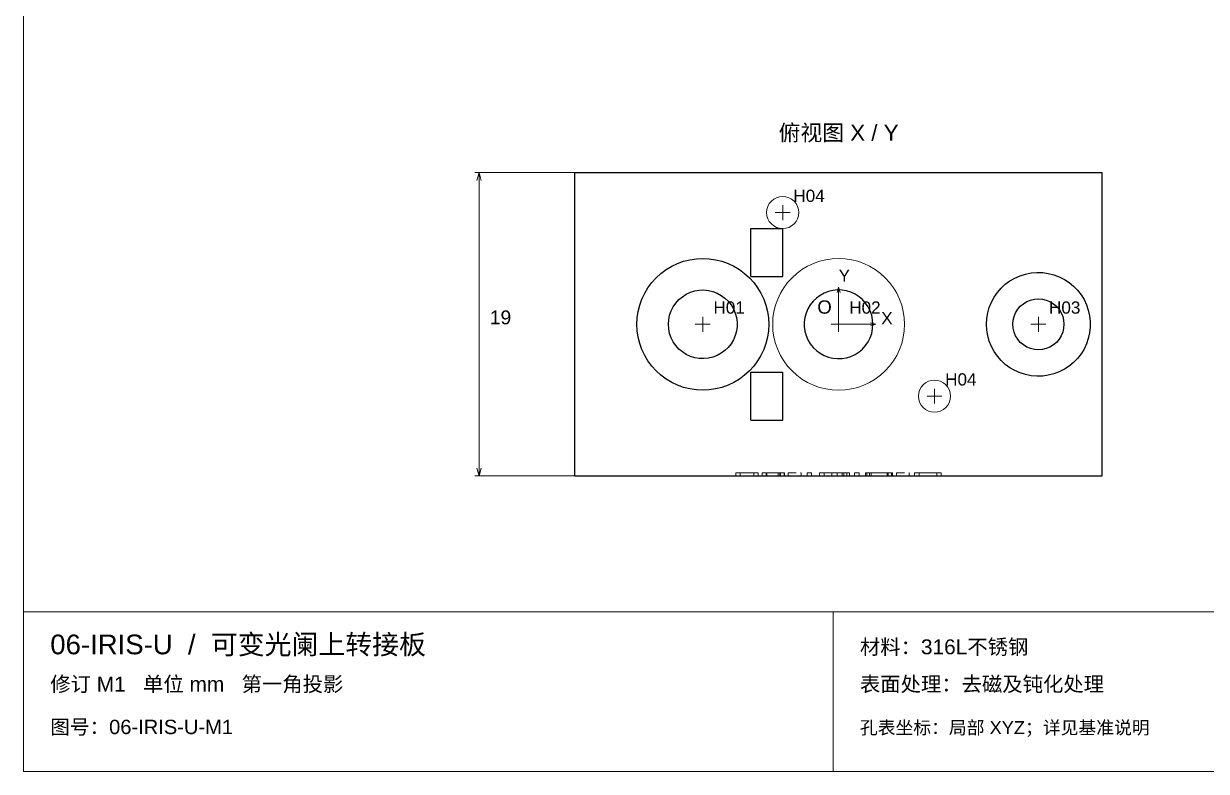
# Paper-space layout '01_三视图' of a CAD drawing. Header units: millimetres. Extents: x 8 to 451, y 8 to 289.
# Drawn here: x 8 to 230, y 8 to 148.5 of the extents above; entities that cross this region are included whole.
import ezdxf
from ezdxf.enums import TextEntityAlignment as Align

# ---------------------------------------------------------------- set-up
doc = ezdxf.new("R2010")
doc.units = ezdxf.units.MM
doc.linetypes.add('WP_HIDDEN', pattern=[2.3, 1.5, -0.8])
for name, color, linetype, lineweight in [('ANNOTATIONS', 7, 'CONTINUOUS', 18), ('HIDDEN', 7, 'WP_HIDDEN', 13), ('VISIBLE', 7, 'CONTINUOUS', 25)]:
    doc.layers.add(name, color=color, linetype=linetype, lineweight=lineweight)
doc.styles.add('CJK', font='Arial Unicode.ttf')

psp = doc.layouts.new('01_三视图')

# ---------------------------------------------------------------- linework, layer by layer
at = {"layer": 'ANNOTATIONS'}
for p, q in [((8, 289), (8, 8)), ((111.5, 120.5), (92.7, 120.5)), ((93.5, 120.5), (93.08, 119)), ((93.5, 63.5), (93.5, 120.5)), ((93.5, 120.5), (93.92, 119)), ((150.5, 111.6), (150.5, 114.4)), ((149.1, 113), (151.9, 113)), ((161, 99), (160.72, 98)), ((161, 92), (161, 99)), ((161, 99), (161.28, 98)), ((135.5, 90.6), (135.5, 93.4)), ((161, 90.6), (161, 93.4)), ((198.5, 90.6), (198.5, 93.4)), ((134.1, 92), (136.9, 92)), ((159.6, 92), (162.4, 92)), ((160, 92), (162, 92)), ((161, 91), (161, 93)), ((161, 92), (168, 92)), ((168, 92), (167, 92.28)), ((168, 92), (167, 91.72)), ((197.1, 92), (199.9, 92)), ((177.6, 78.5), (180.4, 78.5)), ((179, 77.1), (179, 79.9)), ((93.5, 63.5), (93.08, 65)), ((93.5, 63.5), (93.92, 65)), ((111.5, 63.5), (92.7, 63.5)), ((8, 38), (412, 38)), ((160, 8), (160, 38)), ((8, 8), (412, 8))]:
    psp.add_line(p, q, dxfattribs=at)
at = {"layer": 'HIDDEN'}
for points in [[(153.51, 113), (153.46, 113.59), (153.29, 114.15), (153.01, 114.68), (152.63, 115.13), (152.18, 115.51), (151.65, 115.79), (151.09, 115.96), (150.5, 116.01), (149.91, 115.96), (149.35, 115.79), (148.82, 115.51), (148.37, 115.13), (147.99, 114.68), (147.71, 114.15), (147.54, 113.59), (147.49, 113), (147.54, 112.41), (147.71, 111.85), (147.99, 111.32), (148.37, 110.87), (148.82, 110.49), (149.35, 110.21), (149.91, 110.04), (150.5, 109.98), (151.09, 110.04), (151.65, 110.21), (152.18, 110.49), (152.63, 110.87), (153.01, 111.32), (153.29, 111.85), (153.46, 112.41), (153.51, 113)], [(173.38, 92), (173.32, 93.21), (173.14, 94.41), (172.84, 95.59), (172.43, 96.74), (171.91, 97.83), (171.29, 98.88), (170.57, 99.85), (169.75, 100.75), (168.85, 101.57), (167.88, 102.29), (166.83, 102.91), (165.74, 103.43), (164.59, 103.84), (163.41, 104.14), (162.21, 104.32), (161, 104.38), (159.79, 104.32), (158.59, 104.14), (157.41, 103.84), (156.26, 103.43), (155.17, 102.91), (154.12, 102.29), (153.15, 101.57), (152.25, 100.75), (151.43, 99.85), (150.71, 98.88), (150.09, 97.83), (149.57, 96.74), (149.16, 95.59), (148.86, 94.41), (148.68, 93.21), (148.62, 92), (148.68, 90.79), (148.86, 89.59), (149.16, 88.41), (149.57, 87.26), (150.09, 86.17), (150.71, 85.12), (151.43, 84.15), (152.25, 83.25), (153.15, 82.43), (154.12, 81.71), (155.17, 81.09), (156.26, 80.57), (157.41, 80.16), (158.59, 79.86), (159.79, 79.68), (161, 79.62), (162.21, 79.68), (163.41, 79.86), (164.59, 80.16), (165.74, 80.57), (166.83, 81.09), (167.88, 81.71), (168.85, 82.43), (169.75, 83.25), (170.57, 84.15), (171.29, 85.12), (171.91, 86.17), (172.43, 87.26), (172.84, 88.41), (173.14, 89.59), (173.32, 90.79), (173.38, 92)], [(182.01, 78.5), (181.96, 79.09), (181.79, 79.65), (181.51, 80.18), (181.13, 80.63), (180.68, 81.01), (180.15, 81.29), (179.59, 81.46), (179, 81.52), (178.41, 81.46), (177.85, 81.29), (177.32, 81.01), (176.87, 80.63), (176.49, 80.18), (176.21, 79.65), (176.04, 79.09), (175.99, 78.5), (176.04, 77.91), (176.21, 77.35), (176.49, 76.82), (176.87, 76.37), (177.32, 75.99), (177.85, 75.71), (178.41, 75.54), (179, 75.48), (179.59, 75.54), (180.15, 75.71), (180.68, 75.99), (181.13, 76.37), (181.51, 76.82), (181.79, 77.35), (181.96, 77.91), (182.01, 78.5)], [(142.36, 64.1), (142.08, 64.1), (141.88, 64.1), (141.77, 64.1), (141.73, 64.1)], [(141.73, 63.5), (141.73, 64.1)], [(141.73, 64.1), (141.79, 64.1), (141.96, 64.1)], [(141.96, 63.5), (141.85, 63.5), (141.78, 63.5), (141.73, 63.5)], [(141.73, 63.5), (141.76, 63.5), (141.86, 63.5), (142.06, 63.5), (142.36, 63.5)], [(141.96, 64.1), (142.25, 64.1), (142.65, 64.1)], [(142.65, 63.5), (142.25, 63.5), (141.96, 63.5)], [(143.81, 64.1), (143.37, 64.1), (142.98, 64.1), (142.65, 64.1), (142.36, 64.1)], [(142.36, 63.5), (142.65, 63.5), (142.99, 63.5), (143.38, 63.5), (143.81, 63.5)], [(142.53, 64.1), (142.56, 64.1), (142.62, 64.1), (142.74, 64.1), (142.9, 64.1)], [(142.94, 64.1), (142.76, 64.1), (142.63, 64.1), (142.56, 64.1), (142.53, 64.1)], [(142.53, 63.5), (142.53, 64.1)], [(142.9, 63.5), (142.72, 63.5), (142.61, 63.5), (142.55, 63.5), (142.53, 63.5)], [(142.53, 63.5), (142.55, 63.5), (142.62, 63.5), (142.74, 63.5), (142.94, 63.5)], [(142.65, 64.1), (143.17, 64.1), (143.81, 64.1)], [(143.81, 63.5), (143.17, 63.5), (142.65, 63.5)], [(142.9, 64.1), (143.31, 64.1), (143.81, 64.1)], [(143.81, 63.5), (143.31, 63.5), (142.9, 63.5)], [(143.8, 64.1), (143.31, 64.1), (142.94, 64.1)], [(142.94, 63.5), (143.31, 63.5), (143.8, 63.5)], [(144.72, 64.1), (144.3, 64.1), (143.8, 64.1)], [(143.8, 63.5), (144.3, 63.5), (144.72, 63.5)], [(143.81, 64.1), (144.29, 64.1), (144.71, 64.1)], [(144.97, 64.1), (144.72, 64.1), (144.45, 64.1), (144.14, 64.1), (143.81, 64.1)], [(143.81, 64.1), (144.3, 64.1), (144.72, 64.1)], [(143.81, 63.5), (144.44, 63.5), (144.72, 63.5), (144.97, 63.5)], [(144.71, 63.5), (144.29, 63.5), (143.81, 63.5)], [(144.72, 63.5), (144.31, 63.5), (143.81, 63.5)], [(144.71, 64.1), (145.06, 64.1), (145.35, 64.1)], [(145.35, 63.5), (145.06, 63.5), (144.71, 63.5)], [(144.72, 64.1), (144.88, 64.1), (144.99, 64.1), (145.06, 64.1), (145.08, 64.1)], [(145.08, 63.5), (145.07, 63.5), (145, 63.5), (144.89, 63.5), (144.72, 63.5)], [(144.72, 63.5), (144.89, 63.5), (145, 63.5), (145.07, 63.5), (145.08, 63.5)], [(145.66, 64.1), (145.37, 64.1), (144.97, 64.1)], [(144.97, 63.5), (145.19, 63.5), (145.37, 63.5), (145.66, 63.5)], [(145.08, 63.5), (145.08, 64.1)], [(145.35, 64.1), (145.57, 64.1), (145.75, 64.1)], [(145.75, 63.5), (145.58, 63.5), (145.35, 63.5)], [(145.89, 64.1), (145.83, 64.1), (145.66, 64.1)], [(145.66, 63.5), (145.76, 63.5), (145.83, 63.5), (145.89, 63.5)], [(145.75, 64.1), (145.85, 64.1), (145.89, 64.1)], [(145.89, 63.5), (145.85, 63.5), (145.75, 63.5)], [(145.89, 63.5), (145.89, 64.1)], [(147.27, 64.1), (147, 64.1), (146.81, 64.1), (146.69, 64.1), (146.65, 64.1)], [(146.65, 63.5), (146.65, 64.1)], [(146.65, 64.1), (146.69, 64.1), (146.82, 64.1), (147.04, 64.1), (147.33, 64.1)], [(147.33, 63.5), (147.01, 63.5), (146.8, 63.5), (146.69, 63.5), (146.65, 63.5)], [(146.65, 63.5), (146.68, 63.5), (146.79, 63.5), (146.98, 63.5), (147.27, 63.5)], [(148.87, 64.1), (148.4, 64.1), (147.98, 64.1), (147.6, 64.1), (147.27, 64.1)], [(147.27, 63.5), (147.6, 63.5), (147.98, 63.5), (148.4, 63.5), (148.87, 63.5)], [(147.33, 64.1), (147.66, 64.1), (148.03, 64.1), (148.46, 64.1), (148.94, 64.1)], [(148.94, 63.5), (148.47, 63.5), (148.04, 63.5), (147.66, 63.5), (147.33, 63.5)], [(147.65, 64.1), (147.49, 64.1), (147.43, 64.1)], [(147.43, 63.5), (147.43, 64.1)], [(147.43, 64.1), (147.74, 64.1), (148.12, 64.1)], [(148.12, 63.5), (147.74, 63.5), (147.43, 63.5)], [(147.43, 63.5), (147.49, 63.5), (147.65, 63.5)], [(147.55, 64.1), (147.59, 64.1), (147.72, 64.1)], [(147.92, 64.1), (147.76, 64.1), (147.64, 64.1), (147.57, 64.1), (147.55, 64.1)], [(147.55, 63.5), (147.55, 64.1)], [(147.72, 63.5), (147.59, 63.5), (147.55, 63.5)], [(147.55, 63.5), (147.57, 63.5), (147.64, 63.5), (147.76, 63.5), (147.92, 63.5)], [(148.24, 64.1), (147.9, 64.1), (147.65, 64.1)], [(147.65, 63.5), (147.9, 63.5), (148.24, 63.5)], [(147.72, 64.1), (147.93, 64.1), (148.2, 64.1)], [(148.2, 63.5), (147.93, 63.5), (147.72, 63.5)], [(148.82, 64.1), (148.33, 64.1), (147.92, 64.1)], [(147.92, 63.5), (148.33, 63.5), (148.82, 63.5)], [(148.12, 64.1), (148.98, 64.1)], [(148.98, 63.5), (148.12, 63.5)], [(148.2, 64.1), (148.85, 64.1)], [(148.85, 63.5), (148.2, 63.5)], [(148.89, 64.1), (148.54, 64.1), (148.24, 64.1)], [(148.24, 63.5), (148.54, 63.5), (148.89, 63.5)], [(149.71, 64.1), (149.31, 64.1), (148.82, 64.1)], [(148.82, 63.5), (149.31, 63.5), (149.71, 63.5)], [(148.85, 64.1), (149.32, 64.1), (149.71, 64.1)], [(149.71, 63.5), (149.32, 63.5), (148.85, 63.5)], [(149.89, 64.1), (149.41, 64.1), (148.87, 64.1)], [(148.87, 63.5), (149.41, 63.5), (149.89, 63.5)], [(149.68, 64.1), (149.32, 64.1), (148.89, 64.1)], [(148.89, 63.5), (149.32, 63.5), (149.68, 63.5)], [(148.94, 64.1), (149.3, 64.1), (149.63, 64.1), (149.92, 64.1), (150.17, 64.1)], [(150.17, 63.5), (149.92, 63.5), (149.62, 63.5), (148.94, 63.5)], [(148.98, 64.1), (149.71, 64.1), (150.31, 64.1)], [(150.31, 63.5), (150.03, 63.5), (149.71, 63.5), (148.98, 63.5)], [(149.68, 63.5), (149.68, 64.1)], [(149.97, 64.1), (149.85, 64.1), (149.68, 64.1)], [(149.68, 63.5), (149.85, 63.5), (149.97, 63.5)], [(149.71, 64.1), (149.86, 64.1), (149.97, 64.1), (150.04, 64.1), (150.06, 64.1)], [(150.06, 64.1), (150.04, 64.1), (149.98, 64.1), (149.87, 64.1), (149.71, 64.1)], [(150.06, 63.5), (150.04, 63.5), (149.98, 63.5), (149.86, 63.5), (149.71, 63.5)], [(149.71, 63.5), (149.87, 63.5), (149.98, 63.5), (150.04, 63.5), (150.06, 63.5)], [(150.61, 64.1), (150.3, 64.1), (149.89, 64.1)], [(149.89, 63.5), (150.3, 63.5), (150.61, 63.5)], [(150.75, 64.1), (149.97, 64.1)], [(149.97, 63.5), (149.97, 64.1)], [(149.97, 63.5), (150.75, 63.5)], [(150.06, 63.5), (150.06, 64.1)], [(150.17, 64.1), (150.39, 64.1), (150.56, 64.1), (150.68, 64.1), (150.75, 64.1)], [(150.75, 63.5), (150.68, 63.5), (150.56, 63.5), (150.39, 63.5), (150.17, 63.5)], [(150.31, 64.1), (150.56, 64.1), (150.73, 64.1), (150.83, 64.1), (150.86, 64.1)], [(150.86, 63.5), (150.83, 63.5), (150.73, 63.5), (150.56, 63.5), (150.31, 63.5)], [(150.86, 64.1), (150.85, 64.1), (150.8, 64.1), (150.72, 64.1), (150.61, 64.1)], [(150.61, 63.5), (150.72, 63.5), (150.8, 63.5), (150.85, 63.5), (150.86, 63.5)], [(150.75, 63.5), (150.75, 64.1)], [(150.86, 63.5), (150.86, 64.1)], [(151.56, 63.5), (151.56, 64.1)], [(151.56, 64.1), (153.96, 64.1)], [(153.96, 63.5), (151.56, 63.5)], [(153.96, 63.5), (153.96, 64.1)], [(155.07, 63.5), (155.07, 64.1)], [(155.07, 64.1), (155.92, 64.1)], [(155.92, 63.5), (155.07, 63.5)], [(155.92, 63.5), (155.92, 64.1)], [(157.42, 63.5), (157.42, 64.1)], [(157.42, 64.1), (160.25, 64.1)], [(158.27, 64.1), (157.42, 64.1)], [(160.25, 63.5), (157.42, 63.5)], [(157.42, 63.5), (158.27, 63.5)], [(159.25, 64.1), (158.27, 64.1)], [(158.27, 63.5), (158.27, 64.1)], [(158.27, 64.1), (160.08, 64.1)], [(160.29, 64.1), (158.27, 64.1)], [(158.27, 63.5), (159.25, 63.5)], [(160.08, 63.5), (158.27, 63.5)], [(158.27, 63.5), (160.29, 63.5)], [(159.72, 64.1), (159.53, 64.1), (159.25, 64.1)], [(159.25, 63.5), (159.53, 63.5), (159.72, 63.5)], [(160.1, 64.1), (159.72, 64.1)], [(159.72, 63.5), (159.72, 64.1)], [(159.72, 63.5), (160.1, 63.5)], [(160.08, 64.1), (160.36, 64.1), (160.6, 64.1), (160.81, 64.1), (160.99, 64.1)], [(160.99, 63.5), (160.8, 63.5), (160.59, 63.5), (160.08, 63.5)], [(160.53, 64.1), (160.1, 64.1)], [(160.1, 63.5), (160.53, 63.5)], [(160.25, 64.1), (160.65, 64.1), (161, 64.1), (161.3, 64.1), (161.55, 64.1)], [(161.55, 63.5), (161.29, 63.5), (160.99, 63.5), (160.64, 63.5), (160.25, 63.5)], [(161.32, 64.1), (161.14, 64.1), (160.9, 64.1), (160.62, 64.1), (160.29, 64.1)], [(160.29, 63.5), (160.61, 63.5), (160.89, 63.5), (161.13, 63.5), (161.32, 63.5)], [(161.14, 64.1), (160.8, 64.1), (160.53, 64.1)], [(160.53, 63.5), (160.81, 63.5), (161.14, 63.5)], [(162.08, 64.1), (161.83, 64.1), (161.52, 64.1), (161.16, 64.1), (160.73, 64.1)], [(160.73, 63.5), (160.73, 64.1)], [(160.73, 64.1), (161.02, 64.1), (161.24, 64.1)], [(161.24, 63.5), (161.02, 63.5), (160.73, 63.5)], [(160.73, 63.5), (161.14, 63.5), (161.51, 63.5), (161.83, 63.5), (162.08, 63.5)], [(160.99, 64.1), (161.27, 64.1), (161.48, 64.1)], [(161.48, 63.5), (161.27, 63.5), (160.99, 63.5)], [(161.98, 64.1), (161.14, 64.1)], [(161.14, 63.5), (161.98, 63.5)], [(161.24, 64.1), (161.94, 64.1)], [(161.94, 63.5), (161.24, 63.5)], [(161.65, 64.1), (161.63, 64.1), (161.57, 64.1), (161.47, 64.1), (161.32, 64.1)], [(161.32, 63.5), (161.47, 63.5), (161.57, 63.5), (161.63, 63.5), (161.65, 63.5)], [(161.48, 64.1), (161.61, 64.1), (161.65, 64.1)], [(161.65, 63.5), (161.61, 63.5), (161.48, 63.5)], [(161.55, 64.1), (161.95, 64.1), (162.26, 64.1)], [(162.26, 63.5), (161.95, 63.5), (161.55, 63.5)], [(161.65, 63.5), (161.65, 64.1)], [(161.94, 64.1), (163.05, 64.1)], [(163.05, 63.5), (161.94, 63.5)], [(163.05, 64.1), (161.98, 64.1)], [(161.98, 63.5), (161.98, 64.1)], [(161.98, 63.5), (163.05, 63.5)], [(162.52, 64.1), (162.5, 64.1), (162.41, 64.1), (162.28, 64.1), (162.08, 64.1)], [(162.08, 63.5), (162.28, 63.5), (162.41, 63.5), (162.5, 63.5), (162.52, 63.5)], [(162.26, 64.1), (162.37, 64.1), (162.46, 64.1), (162.51, 64.1), (162.52, 64.1)], [(162.52, 63.5), (162.51, 63.5), (162.46, 63.5), (162.37, 63.5), (162.26, 63.5)], [(162.52, 63.5), (162.52, 64.1)], [(163.05, 63.5), (163.05, 64.1)], [(163.99, 63.5), (163.99, 64.1)], [(163.99, 64.1), (164.84, 64.1)], [(164.84, 63.5), (163.99, 63.5)], [(164.84, 63.5), (164.84, 64.1)], [(166.39, 64.1), (166.24, 64.1), (166.13, 64.1), (166.07, 64.1), (166.04, 64.1)], [(166.04, 63.5), (166.04, 64.1)], [(166.04, 64.1), (166.83, 64.1)], [(166.83, 63.5), (166.04, 63.5)], [(166.04, 63.5), (166.07, 63.5), (166.13, 63.5), (166.24, 63.5), (166.39, 63.5)], [(166.51, 64.1), (166.34, 64.1), (166.28, 64.1)], [(166.28, 63.5), (166.28, 64.1)], [(166.28, 64.1), (166.3, 64.1), (166.35, 64.1), (166.44, 64.1), (166.56, 64.1)], [(166.56, 63.5), (166.44, 63.5), (166.35, 63.5), (166.3, 63.5), (166.28, 63.5)], [(166.28, 63.5), (166.34, 63.5), (166.51, 63.5)], [(167.31, 64.1), (167.03, 64.1), (166.78, 64.1), (166.57, 64.1), (166.39, 64.1)], [(166.39, 63.5), (166.57, 63.5), (166.78, 63.5), (167.03, 63.5), (167.31, 63.5)], [(167.19, 64.1), (166.79, 64.1), (166.51, 64.1)], [(166.51, 63.5), (166.79, 63.5), (167.19, 63.5)], [(166.56, 64.1), (166.71, 64.1), (166.89, 64.1), (167.11, 64.1), (167.36, 64.1)], [(167.36, 63.5), (166.89, 63.5), (166.71, 63.5), (166.56, 63.5)], [(166.83, 63.5), (166.83, 64.1)], [(166.83, 64.1), (166.93, 64.1), (167.1, 64.1)], [(167.1, 63.5), (166.93, 63.5), (166.83, 63.5)], [(167.45, 64.1), (167.29, 64.1), (167.18, 64.1), (167.12, 64.1), (167.09, 64.1)], [(167.09, 63.5), (167.09, 64.1)], [(167.09, 64.1), (167.11, 64.1), (167.16, 64.1), (167.23, 64.1), (167.34, 64.1)], [(167.34, 63.5), (167.23, 63.5), (167.16, 63.5), (167.11, 63.5), (167.09, 63.5)], [(167.09, 63.5), (167.12, 63.5), (167.18, 63.5), (167.29, 63.5), (167.45, 63.5)], [(167.1, 64.1), (167.36, 64.1), (167.74, 64.1)], [(167.74, 63.5), (167.36, 63.5), (167.1, 63.5)], [(168.42, 64.1), (168.01, 64.1), (167.67, 64.1), (167.4, 64.1), (167.19, 64.1)], [(167.19, 63.5), (167.41, 63.5), (167.69, 63.5), (168.03, 63.5), (168.42, 63.5)], [(168.76, 64.1), (168.34, 64.1), (167.96, 64.1), (167.62, 64.1), (167.31, 64.1)], [(167.31, 63.5), (167.62, 63.5), (167.97, 63.5), (168.76, 63.5)], [(167.34, 64.1), (167.51, 64.1), (167.78, 64.1), (168.15, 64.1), (168.62, 64.1)], [(168.62, 63.5), (168.18, 63.5), (167.81, 63.5), (167.53, 63.5), (167.34, 63.5)], [(167.36, 64.1), (167.91, 64.1), (168.53, 64.1)], [(168.53, 63.5), (167.91, 63.5), (167.36, 63.5)], [(168.56, 64.1), (168.21, 64.1), (167.9, 64.1), (167.65, 64.1), (167.45, 64.1)], [(167.45, 63.5), (167.65, 63.5), (167.91, 63.5), (168.21, 63.5), (168.56, 63.5)], [(167.74, 64.1), (168.2, 64.1), (168.72, 64.1)], [(168.72, 63.5), (168.2, 63.5), (167.74, 63.5)], [(169.55, 64.1), (169.39, 64.1), (169.14, 64.1), (168.82, 64.1), (168.42, 64.1)], [(168.42, 63.5), (168.8, 63.5), (169.12, 63.5), (169.38, 63.5), (169.55, 63.5)], [(168.53, 64.1), (169.2, 64.1), (169.78, 64.1)], [(169.78, 63.5), (169.19, 63.5), (168.53, 63.5)], [(169.67, 64.1), (169.46, 64.1), (169.21, 64.1), (168.91, 64.1), (168.56, 64.1)], [(168.56, 63.5), (168.9, 63.5), (169.2, 63.5), (169.46, 63.5), (169.67, 63.5)], [(168.62, 64.1), (169.09, 64.1), (169.48, 64.1), (169.8, 64.1), (170.03, 64.1)], [(170.03, 63.5), (169.78, 63.5), (169.45, 63.5), (169.06, 63.5), (168.62, 63.5)], [(168.72, 64.1), (169.17, 64.1), (169.57, 64.1)], [(169.57, 63.5), (169.17, 63.5), (168.72, 63.5)], [(169.99, 64.1), (169.41, 64.1), (168.76, 64.1)], [(168.76, 63.5), (169.4, 63.5), (169.99, 63.5)], [(170.13, 64.1), (169.9, 64.1), (169.55, 64.1)], [(169.55, 63.5), (169.9, 63.5), (170.13, 63.5)], [(169.57, 64.1), (169.89, 64.1), (170.12, 64.1)], [(170.12, 63.5), (169.89, 63.5), (169.57, 63.5)], [(170.12, 64.1), (170.06, 64.1), (169.97, 64.1), (169.84, 64.1), (169.67, 64.1)], [(169.67, 63.5), (169.84, 63.5), (169.97, 63.5), (170.07, 63.5), (170.12, 63.5)], [(169.78, 64.1), (170.03, 64.1), (170.26, 64.1), (170.45, 64.1), (170.61, 64.1)], [(170.61, 63.5), (170.45, 63.5), (170.26, 63.5), (169.78, 63.5)], [(170.83, 64.1), (170.66, 64.1), (170.47, 64.1), (170.25, 64.1), (169.99, 64.1)], [(169.99, 63.5), (170.24, 63.5), (170.47, 63.5), (170.66, 63.5), (170.83, 63.5)], [(170.03, 64.1), (170.29, 64.1), (170.51, 64.1), (170.7, 64.1), (170.85, 64.1)], [(170.85, 63.5), (170.7, 63.5), (170.51, 63.5), (170.29, 63.5), (170.03, 63.5)], [(170.12, 64.1), (170.26, 64.1), (170.3, 64.1)], [(170.93, 64.1), (170.12, 64.1)], [(170.12, 63.5), (170.12, 64.1)], [(170.12, 63.5), (170.93, 63.5)], [(170.3, 63.5), (170.26, 63.5), (170.12, 63.5)], [(170.3, 64.1), (170.26, 64.1), (170.13, 64.1)], [(170.13, 63.5), (170.26, 63.5), (170.3, 63.5)], [(170.3, 63.5), (170.3, 64.1)], [(170.61, 64.1), (170.74, 64.1), (170.84, 64.1), (170.9, 64.1), (170.93, 64.1)], [(170.93, 63.5), (170.9, 63.5), (170.84, 63.5), (170.74, 63.5), (170.61, 63.5)], [(171.12, 64.1), (171.1, 64.1), (171.04, 64.1), (170.95, 64.1), (170.83, 64.1)], [(170.83, 63.5), (170.95, 63.5), (171.04, 63.5), (171.1, 63.5), (171.12, 63.5)], [(170.85, 64.1), (170.97, 64.1), (171.05, 64.1), (171.1, 64.1), (171.12, 64.1)], [(171.12, 63.5), (171.1, 63.5), (171.05, 63.5), (170.97, 63.5), (170.85, 63.5)], [(170.93, 63.5), (170.93, 64.1)], [(171.12, 63.5), (171.12, 64.1)], [(171.87, 63.5), (171.87, 64.1)], [(171.87, 64.1), (174.27, 64.1)], [(174.27, 63.5), (171.87, 63.5)], [(174.27, 63.5), (174.27, 64.1)], [(175.5, 64.1), (175.39, 64.1), (175.31, 64.1), (175.27, 64.1), (175.25, 64.1)], [(175.25, 63.5), (175.25, 64.1)], [(175.25, 64.1), (176.1, 64.1)], [(176.1, 63.5), (175.25, 63.5)], [(175.25, 63.5), (175.31, 63.5), (175.39, 63.5), (175.5, 63.5)], [(176.31, 64.1), (176.05, 64.1), (175.82, 64.1), (175.64, 64.1), (175.5, 64.1)], [(175.5, 63.5), (175.64, 63.5), (175.82, 63.5), (176.05, 63.5), (176.31, 63.5)], [(176.1, 63.5), (176.1, 64.1)], [(176.1, 64.1), (176.14, 64.1), (176.25, 64.1)], [(176.25, 63.5), (176.13, 63.5), (176.1, 63.5)], [(176.25, 64.1), (176.46, 64.1), (176.78, 64.1)], [(176.78, 63.5), (176.46, 63.5), (176.25, 63.5)], [(177.78, 64.1), (177.35, 64.1), (176.96, 64.1), (176.62, 64.1), (176.31, 64.1)], [(176.31, 63.5), (176.62, 63.5), (176.98, 63.5), (177.36, 63.5), (177.78, 63.5)], [(176.78, 64.1), (177.2, 64.1), (177.7, 64.1)], [(177.7, 63.5), (177.2, 63.5), (176.78, 63.5)], [(177.7, 64.1), (178.14, 64.1), (178.5, 64.1), (178.8, 64.1), (179.03, 64.1)], [(179.03, 63.5), (178.79, 63.5), (178.49, 63.5), (178.12, 63.5), (177.7, 63.5)], [(179.27, 64.1), (178.96, 64.1), (178.61, 64.1), (178.22, 64.1), (177.78, 64.1)], [(177.78, 63.5), (178.21, 63.5), (178.6, 63.5), (178.96, 63.5), (179.27, 63.5)], [(179.03, 64.1), (179.21, 64.1), (179.33, 64.1), (179.4, 64.1), (179.43, 64.1)], [(179.43, 63.5), (179.41, 63.5), (179.34, 63.5), (179.22, 63.5), (179.03, 63.5)], [(180.06, 64.1), (179.92, 64.1), (179.75, 64.1), (179.53, 64.1), (179.27, 64.1)], [(179.27, 63.5), (179.53, 63.5), (179.75, 63.5), (179.92, 63.5), (180.06, 63.5)], [(179.43, 63.5), (179.43, 64.1)], [(179.43, 64.1), (180.27, 64.1)], [(180.27, 63.5), (179.43, 63.5)], [(180.27, 64.1), (180.22, 64.1), (180.06, 64.1)], [(180.06, 63.5), (180.15, 63.5), (180.22, 63.5), (180.27, 63.5)], [(180.27, 63.5), (180.27, 64.1)]]:
    psp.add_lwpolyline(points, dxfattribs=at)
at = {"layer": 'VISIBLE'}
for points in [[(111.5, 63.5), (111.5, 120.5)], [(111.5, 120.5), (210.5, 120.5)], [(210.5, 63.5), (210.5, 120.5)], [(144.5, 101), (144.5, 110)], [(144.5, 110), (150.5, 110)], [(150.5, 101), (150.5, 110)], [(123.12, 92), (123.18, 93.21), (123.36, 94.41), (123.66, 95.59), (124.07, 96.74), (124.59, 97.83), (125.21, 98.88), (125.93, 99.85), (126.75, 100.75), (127.65, 101.57), (128.62, 102.29), (129.67, 102.91), (130.76, 103.43), (131.91, 103.84), (133.09, 104.14), (134.29, 104.32), (135.5, 104.38), (136.71, 104.32), (137.91, 104.14), (139.09, 103.84), (140.24, 103.43), (141.33, 102.91), (142.38, 102.29), (143.35, 101.57), (144.25, 100.75), (145.07, 99.85), (145.79, 98.88), (146.41, 97.83), (146.93, 96.74), (147.34, 95.59), (147.64, 94.41), (147.82, 93.21), (147.88, 92), (147.82, 90.79), (147.64, 89.59), (147.34, 88.41), (146.93, 87.26), (146.41, 86.17), (145.79, 85.12), (145.07, 84.15), (144.25, 83.25), (143.35, 82.43), (142.38, 81.71), (141.33, 81.09), (140.24, 80.57), (139.09, 80.16), (137.91, 79.86), (136.71, 79.68), (135.5, 79.62), (134.29, 79.68), (133.09, 79.86), (131.91, 80.16), (130.76, 80.57), (129.67, 81.09), (128.62, 81.71), (127.65, 82.43), (126.75, 83.25), (125.93, 84.15), (125.21, 85.12), (124.59, 86.17), (124.07, 87.26), (123.66, 88.41), (123.36, 89.59), (123.18, 90.79), (123.12, 92)], [(144.5, 101), (150.5, 101)], [(188.75, 92), (188.81, 93.07), (188.99, 94.13), (189.28, 95.17), (189.68, 96.16), (190.19, 97.11), (190.81, 97.99), (191.51, 98.8), (192.3, 99.53), (193.17, 100.16), (194.1, 100.7), (195.08, 101.13), (196.11, 101.45), (197.16, 101.66), (198.23, 101.75), (199.31, 101.72), (200.37, 101.57), (201.41, 101.31), (202.42, 100.93), (203.38, 100.44), (204.27, 99.86), (205.1, 99.17), (205.85, 98.4), (206.51, 97.56), (207.07, 96.64), (207.53, 95.67), (207.88, 94.65), (208.12, 93.6), (208.24, 92.54), (208.24, 91.46), (208.12, 90.4), (207.88, 89.35), (207.53, 88.33), (207.07, 87.36), (206.51, 86.44), (205.85, 85.6), (205.1, 84.83), (204.27, 84.14), (203.38, 83.56), (202.42, 83.07), (201.41, 82.69), (200.37, 82.43), (199.31, 82.28), (198.23, 82.25), (197.16, 82.34), (196.11, 82.55), (195.08, 82.87), (194.1, 83.3), (193.17, 83.84), (192.3, 84.47), (191.51, 85.2), (190.81, 86.01), (190.19, 86.89), (189.68, 87.84), (189.28, 88.83), (188.99, 89.87), (188.81, 90.93), (188.75, 92)], [(129.05, 92), (129.11, 92.86), (129.28, 93.7), (129.56, 94.52), (129.95, 95.29), (130.44, 96), (131.02, 96.64), (131.67, 97.19), (132.4, 97.66), (133.18, 98.02), (134, 98.27), (134.85, 98.42), (135.72, 98.45), (136.57, 98.36), (137.41, 98.16), (138.22, 97.85), (138.97, 97.44), (139.66, 96.93), (140.28, 96.33), (140.82, 95.65), (141.26, 94.91), (141.59, 94.12), (141.82, 93.28), (141.94, 92.43), (141.94, 91.57), (141.82, 90.72), (141.59, 89.88), (141.26, 89.09), (140.82, 88.35), (140.28, 87.67), (139.66, 87.07), (138.97, 86.56), (138.22, 86.15), (137.41, 85.84), (136.57, 85.64), (135.72, 85.55), (134.85, 85.58), (134, 85.73), (133.18, 85.98), (132.4, 86.34), (131.67, 86.81), (131.02, 87.36), (130.44, 88), (129.95, 88.71), (129.56, 89.48), (129.28, 90.3), (129.11, 91.14), (129.05, 92)], [(167.45, 92), (167.39, 92.86), (167.22, 93.7), (166.94, 94.52), (166.55, 95.29), (166.06, 96), (165.48, 96.64), (164.83, 97.19), (164.1, 97.66), (163.32, 98.02), (162.5, 98.27), (161.65, 98.42), (160.78, 98.45), (159.93, 98.36), (159.09, 98.16), (158.28, 97.85), (157.53, 97.44), (156.84, 96.93), (156.22, 96.33), (155.68, 95.65), (155.24, 94.91), (154.91, 94.12), (154.68, 93.28), (154.56, 92.43), (154.56, 91.57), (154.68, 90.72), (154.91, 89.88), (155.24, 89.09), (155.68, 88.35), (156.22, 87.67), (156.84, 87.07), (157.53, 86.56), (158.28, 86.15), (159.09, 85.84), (159.93, 85.64), (160.78, 85.55), (161.65, 85.58), (162.5, 85.73), (163.32, 85.98), (164.1, 86.34), (164.83, 86.81), (165.48, 87.36), (166.06, 88), (166.55, 88.71), (166.94, 89.48), (167.22, 90.3), (167.39, 91.14), (167.45, 92)], [(193.7, 92), (193.76, 92.75), (193.93, 93.48), (194.22, 94.18), (194.62, 94.82), (195.11, 95.39), (195.68, 95.88), (196.32, 96.28), (197.02, 96.57), (197.75, 96.74), (198.5, 96.8), (199.25, 96.74), (199.98, 96.57), (200.68, 96.28), (201.32, 95.88), (201.89, 95.39), (202.38, 94.82), (202.78, 94.18), (203.07, 93.48), (203.24, 92.75), (203.3, 92), (203.24, 91.25), (203.07, 90.52), (202.78, 89.82), (202.38, 89.18), (201.89, 88.61), (201.32, 88.12), (200.68, 87.72), (199.98, 87.43), (199.25, 87.26), (198.5, 87.2), (197.75, 87.26), (197.02, 87.43), (196.32, 87.72), (195.68, 88.12), (195.11, 88.61), (194.62, 89.18), (194.22, 89.82), (193.93, 90.52), (193.76, 91.25), (193.7, 92)], [(144.5, 74), (144.5, 83)], [(144.5, 83), (150.5, 83)], [(150.5, 74), (150.5, 83)], [(144.5, 74), (150.5, 74)], [(111.5, 63.5), (210.5, 63.5)]]:
    psp.add_lwpolyline(points, dxfattribs=at)

# ---------------------------------------------------------------- texts
at = {"layer": 'ANNOTATIONS', "style": 'CJK'}
psp.add_text('俯视图 X / Y', height=3, dxfattribs=at).set_placement((161, 126.5), align=Align.CENTER)
for s, height, p in [('H04', 2.3, (152.5, 115)), ('Y', 2.3, (161, 100)), ('H01', 2.3, (137.5, 94)), ('O', 2.5, (157, 94)), ('H02', 2.3, (163, 94)), ('H03', 2.3, (200.5, 94)), ('19', 2.6, (95.5, 92)), ('X', 2.3, (169, 92)), ('H04', 2.3, (181, 80.5)), ('06-IRIS-U  /  可变光阑上转接板', 3.7, (13, 30)), ('材料：316L不锈钢', 2.8, (165, 30)), ('修订 M1   单位 mm   第一角投影', 2.8, (13, 23)), ('表面处理：去磁及钝化处理', 2.8, (165, 23)), ('图号：06-IRIS-U-M1', 2.7, (13, 15)), ('孔表坐标：局部 XYZ；详见基准说明', 2.45, (165, 15))]:
    psp.add_text(s, height=height, dxfattribs=at).set_placement(p)

doc.saveas('drawing.dxf')
